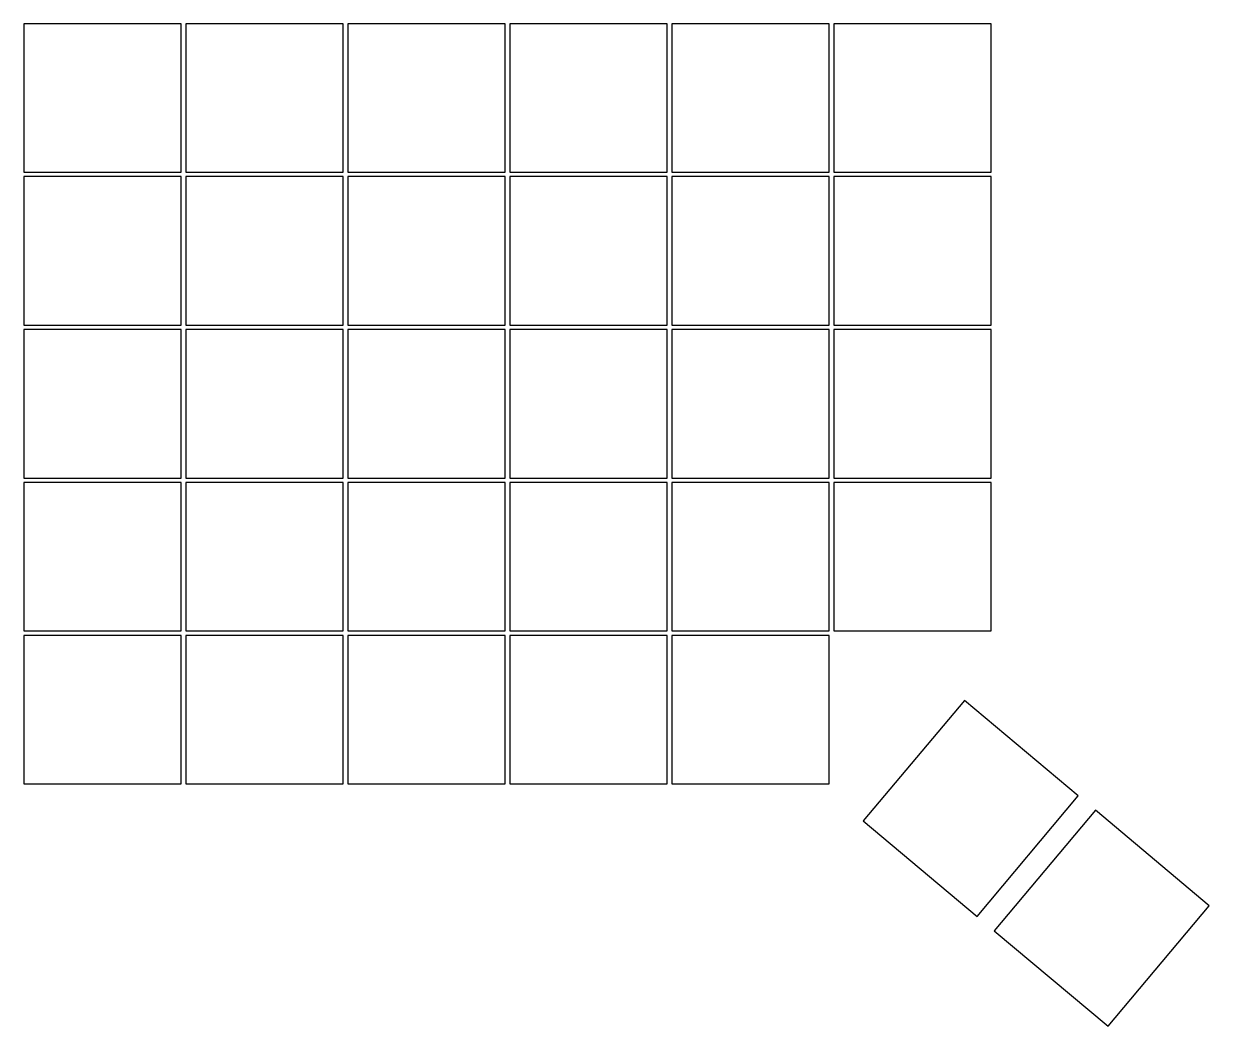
# Model space of a CAD drawing. Header units: millimetres. Extents: x 141 to 273, y -185 to -74.
import ezdxf

# ---------------------------------------------------------------- set-up
doc = ezdxf.new("R2010")
doc.units = ezdxf.units.MM

msp = doc.modelspace()

# ---------------------------------------------------------------- linework, layer by layer
for p, q in [((158.75, -73.75), (141.25, -73.75)), ((141.25, -73.75), (141.25, -90.25)), ((158.75, -90.25), (158.75, -73.75)), ((176.75, -73.75), (159.25, -73.75)), ((159.25, -73.75), (159.25, -90.25)), ((176.75, -90.25), (176.75, -73.75)), ((194.75, -73.75), (177.25, -73.75)), ((177.25, -73.75), (177.25, -90.25)), ((194.75, -90.25), (194.75, -73.75)), ((212.75, -73.75), (195.25, -73.75)), ((195.25, -73.75), (195.25, -90.25)), ((212.75, -90.25), (212.75, -73.75)), ((230.75, -73.75), (213.25, -73.75)), ((213.25, -73.75), (213.25, -90.25)), ((230.75, -90.25), (230.75, -73.75)), ((248.75, -73.75), (231.25, -73.75)), ((231.25, -73.75), (231.25, -90.25)), ((248.75, -90.25), (248.75, -73.75)), ((141.25, -90.25), (158.75, -90.25)), ((158.75, -90.75), (141.25, -90.75)), ((141.25, -90.75), (141.25, -107.25)), ((158.75, -107.25), (158.75, -90.75)), ((159.25, -90.25), (176.75, -90.25)), ((176.75, -90.75), (159.25, -90.75)), ((159.25, -90.75), (159.25, -107.25)), ((176.75, -107.25), (176.75, -90.75)), ((177.25, -90.25), (194.75, -90.25)), ((194.75, -90.75), (177.25, -90.75)), ((177.25, -90.75), (177.25, -107.25)), ((194.75, -107.25), (194.75, -90.75)), ((195.25, -90.25), (212.75, -90.25)), ((212.75, -90.75), (195.25, -90.75)), ((195.25, -90.75), (195.25, -107.25)), ((212.75, -107.25), (212.75, -90.75)), ((213.25, -90.25), (230.75, -90.25)), ((230.75, -90.75), (213.25, -90.75)), ((213.25, -90.75), (213.25, -107.25)), ((230.75, -107.25), (230.75, -90.75)), ((231.25, -90.25), (248.75, -90.25)), ((248.75, -90.75), (231.25, -90.75)), ((231.25, -90.75), (231.25, -107.25)), ((248.75, -107.25), (248.75, -90.75)), ((141.25, -107.25), (158.75, -107.25)), ((158.75, -107.75), (141.25, -107.75)), ((141.25, -107.75), (141.25, -124.25)), ((158.75, -124.25), (158.75, -107.75)), ((159.25, -107.25), (176.75, -107.25)), ((176.75, -107.75), (159.25, -107.75)), ((159.25, -107.75), (159.25, -124.25)), ((176.75, -124.25), (176.75, -107.75)), ((177.25, -107.25), (194.75, -107.25)), ((194.75, -107.75), (177.25, -107.75)), ((177.25, -107.75), (177.25, -124.25)), ((194.75, -124.25), (194.75, -107.75)), ((195.25, -107.25), (212.75, -107.25)), ((212.75, -107.75), (195.25, -107.75)), ((195.25, -107.75), (195.25, -124.25)), ((212.75, -124.25), (212.75, -107.75)), ((213.25, -107.25), (230.75, -107.25)), ((230.75, -107.75), (213.25, -107.75)), ((213.25, -107.75), (213.25, -124.25)), ((230.75, -124.25), (230.75, -107.75)), ((231.25, -107.25), (248.75, -107.25)), ((248.75, -107.75), (231.25, -107.75)), ((231.25, -107.75), (231.25, -124.25)), ((248.75, -124.25), (248.75, -107.75)), ((141.25, -124.25), (158.75, -124.25)), ((158.75, -124.75), (141.25, -124.75)), ((141.25, -124.75), (141.25, -141.25)), ((158.75, -141.25), (158.75, -124.75)), ((159.25, -124.25), (176.75, -124.25)), ((176.75, -124.75), (159.25, -124.75)), ((159.25, -124.75), (159.25, -141.25)), ((176.75, -141.25), (176.75, -124.75)), ((177.25, -124.25), (194.75, -124.25)), ((194.75, -124.75), (177.25, -124.75)), ((177.25, -124.75), (177.25, -141.25)), ((194.75, -141.25), (194.75, -124.75)), ((195.25, -124.25), (212.75, -124.25)), ((212.75, -124.75), (195.25, -124.75)), ((195.25, -124.75), (195.25, -141.25)), ((212.75, -141.25), (212.75, -124.75)), ((213.25, -124.25), (230.75, -124.25)), ((230.75, -124.75), (213.25, -124.75)), ((213.25, -124.75), (213.25, -141.25)), ((230.75, -141.25), (230.75, -124.75)), ((231.25, -124.25), (248.75, -124.25)), ((248.75, -124.75), (231.25, -124.75)), ((231.25, -124.75), (231.25, -141.25)), ((248.75, -141.25), (248.75, -124.75)), ((141.25, -141.25), (158.75, -141.25)), ((158.75, -141.75), (141.25, -141.75)), ((141.25, -141.75), (141.25, -158.25)), ((158.75, -158.25), (158.75, -141.75)), ((159.25, -141.25), (176.75, -141.25)), ((176.75, -141.75), (159.25, -141.75)), ((159.25, -141.75), (159.25, -158.25)), ((176.75, -158.25), (176.75, -141.75)), ((177.25, -141.25), (194.75, -141.25)), ((194.75, -141.75), (177.25, -141.75)), ((177.25, -141.75), (177.25, -158.25)), ((194.75, -158.25), (194.75, -141.75)), ((195.25, -141.25), (212.75, -141.25)), ((212.75, -141.75), (195.25, -141.75)), ((195.25, -141.75), (195.25, -158.25)), ((212.75, -158.25), (212.75, -141.75)), ((213.25, -141.25), (230.75, -141.25)), ((230.75, -141.75), (213.25, -141.75)), ((213.25, -141.75), (213.25, -158.25)), ((230.75, -158.25), (230.75, -141.75)), ((231.25, -141.25), (248.75, -141.25)), ((245.77, -148.97), (234.52, -162.37)), ((258.41, -159.57), (245.77, -148.97)), ((141.25, -158.25), (158.75, -158.25)), ((159.25, -158.25), (176.75, -158.25)), ((177.25, -158.25), (194.75, -158.25)), ((195.25, -158.25), (212.75, -158.25)), ((213.25, -158.25), (230.75, -158.25)), ((247.16, -172.98), (258.41, -159.57)), ((260.32, -161.18), (249.08, -174.59)), ((272.96, -171.79), (260.32, -161.18)), ((234.52, -162.37), (247.16, -172.98)), ((261.72, -185.19), (272.96, -171.79)), ((249.08, -174.59), (261.72, -185.19))]:
    msp.add_line(p, q)

doc.saveas('drawing.dxf')
